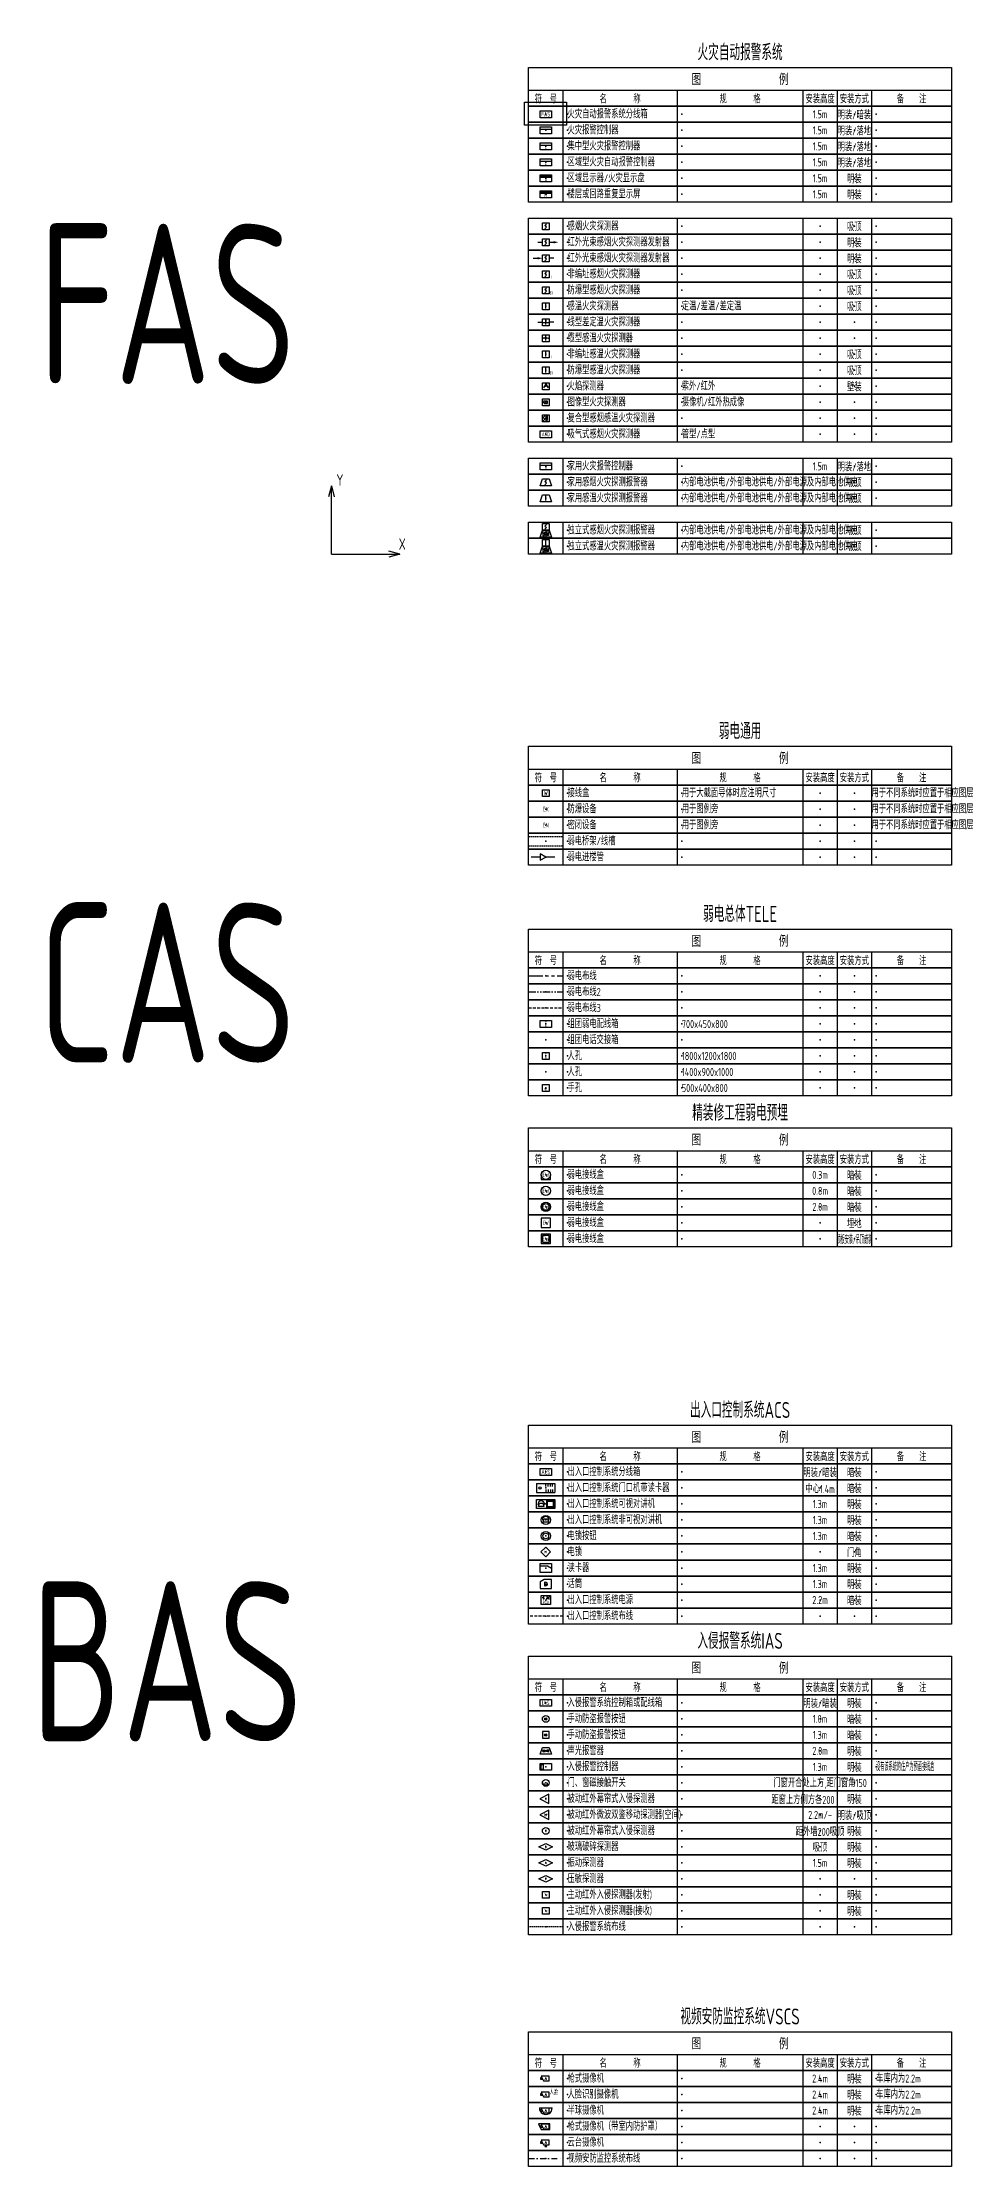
# Model space of a CAD drawing. Header units: millimetres. Extents: x -1040173 to 349982, y -145921 to 298175.
# Drawn here: x -608387 to -568618, y -144521 to -51596 of the extents above; entities that cross this region are included whole.
import ezdxf
from ezdxf.enums import TextEntityAlignment as Align

# ---------------------------------------------------------------- set-up
doc = ezdxf.new("R2010")
doc.units = ezdxf.units.MM
doc.header["$LTSCALE"] = 500
doc.header["$MEASUREMENT"] = 0
for name, pattern in [('DASHDOT', [1, 0.5, -0.25, 0, -0.25]), ('HIDDEN', [0.375, 0.25, -0.125]), ('HIDDEN2', [0.1875, 0.125, -0.0625]), ('PHANTOM', [2.5, 1.25, -0.25, 0.25, -0.25, 0.25, -0.25]), ('PHANTOM2', [1.25, 0.625, -0.125, 0.125, -0.125, 0.125, -0.125])]:
    doc.linetypes.add(name, pattern=pattern)
doc.layers.get('0').update_dxf_attribs({"color": 255, "linetype": 'CONTINUOUS'})
doc.layers.add('AI-UCS', color=6, linetype='CONTINUOUS', plot=False)
doc.layers.add('E-FAS-NUMB', color=6, linetype='CONTINUOUS', plot=False)
for name, color, linetype in [('E-ACS-DEVC', 3, 'CONTINUOUS'), ('E-ACS-EQPM', 2, 'CONTINUOUS'), ('E-ACS-WIRE', 4, 'HIDDEN'), ('E-FAS-DEVC', 3, 'CONTINUOUS'), ('E-FAS-EQPM', 2, 'CONTINUOUS'), ('E-IAS-DEVC', 3, 'CONTINUOUS'), ('E-IAS-EQPM', 2, 'CONTINUOUS'), ('E-IAS-WIRE', 4, 'HIDDEN2'), ('E-REQU-EMBD', 90, 'CONTINUOUS'), ('E-TELE-CMTB', 3, 'HIDDEN2'), ('E-TELE-DEVC', 3, 'CONTINUOUS'), ('E-TELE-EQPM', 3, 'CONTINUOUS'), ('E-TELE-WELL', 42, 'CONTINUOUS'), ('E-TELE-WIRE', 4, 'PHANTOM'), ('E-TELE-WIRE2', 4, 'PHANTOM2'), ('E-TELE-WIRE3', 4, 'HIDDEN'), ('E-UNIV-DIAG', 2, 'CONTINUOUS'), ('E-UNIV-EL', 140, 'CONTINUOUS'), ('E-UNIV-NOTE', 6, 'CONTINUOUS'), ('E-VSCS-DEVC', 3, 'CONTINUOUS'), ('E-VSCS-WIRE', 4, 'DASHDOT')]:
    doc.layers.add(name, color=color, linetype=linetype)
doc.styles.add('TH-STYLE3', font='tssdeng.shx', dxfattribs={"width": 0.7, "bigfont": 'tssdchn.shx'})

# ---------------------------------------------------------------- blocks, each defined once
blk = doc.blocks.new('E-BKTS1')
blk.add_line((0, -10), (185, -10))
at = {"linetype": 'Continuous'}
for p, q in [((15, -10), (15, -17)), ((65, -10), (65, -17)), ((120, -10), (120, -17)), ((135, -10), (135, -17)), ((150, -10), (150, -17))]:
    blk.add_line(p, q, dxfattribs=at)
blk.add_lwpolyline([(0, 0), (185, 0), (185, -17), (0, -17)], close=True)
at = {"layer": 'E-UNIV-NOTE', "style": 'TH-STYLE3', "width": 0.7}
for s, height, p in [('图                例', 5, (92.5, -5)), ('安装高度', 3.5, (127.5, -13.5)), ('安装方式', 3.5, (142.5, -13.5))]:
    blk.add_text(s, height=height, dxfattribs=at).set_placement(p, align=Align.MIDDLE)
at = {"layer": 'E-UNIV-NOTE', "linetype": 'Continuous', "style": 'TH-STYLE3', "width": 0.7}
for s, p in [('符  号', (7.5, -13.5)), ('名       称', (40, -13.5)), ('规       格', (92.5, -13.5)), ('备    注', (167.5, -13.5))]:
    blk.add_text(s, height=3.5, dxfattribs=at).set_placement(p, align=Align.MIDDLE)
blk = doc.blocks.new('E-BKTS2')
for p, q in [((0, 0), (185, 0)), ((0, -7), (0, 0)), ((185, 0), (185, -7)), ((185, -7), (0, -7))]:
    blk.add_line(p, q)
at = {"linetype": 'Continuous'}
for p, q in [((15, 0), (15, -7)), ((65, 0), (65, -7)), ((120, 0), (120, -7)), ((135, 0), (135, -7)), ((150, 0), (150, -7))]:
    blk.add_line(p, q, dxfattribs=at)
for p in [(7.5, -3.5), (17, -3.5), (67, -3.5), (127.5, -3.5), (142.5, -3.5), (152, -3.5)]:
    blk.add_point(p, dxfattribs=at)
blk = doc.blocks.new('E-BACS31')
blk.add_lwpolyline([(-2, -2), (-2, 2), (2, 2), (2, -2)], close=True)
at = {"layer": 'E-UNIV-EL'}
for p, q in [((-1.5, 1.25), (-1.5, 0.75)), ((-1, 1.75), (-1, 0.25)), ((0.5, 1.75), (0.5, 1.25)), ((0.5, 1.25), (1.5, 1.25)), ((0.5, 0.75), (1.5, 0.75)), ((0.5, 0.25), (0.5, 0.75)), ((1.5, 1.75), (1.5, 1.25)), ((1.5, 0.25), (1.5, 0.75))]:
    blk.add_line(p, q, dxfattribs=at)
at = {"layer": 'E-UNIV-EL', "style": 'TH-STYLE3', "width": 0.7}
for tag, height, p in [('F1', 0.7, (-0.5, 0.5)), ('F', 1.3, (0, -1))]:
    blk.add_attdef(tag, text='', height=height, dxfattribs=at).set_placement(p, align=Align.MIDDLE)
blk = doc.blocks.new('E-BACS61')
blk.add_lwpolyline([(-2.5, 1), (-2.5, -2), (2.5, -2), (2.5, 2), (-0.77, 2)], close=True)
at = {"layer": 'E-UNIV-EL'}
blk.add_line((-0.5, 1), (-0.5, -1), dxfattribs=at)
blk.add_arc((0, 0), 0.75, 228.18969, 131.81031, dxfattribs=at)
blk = doc.blocks.new('E-BACS02-1')
blk.add_lwpolyline([(-4, 2), (4, 2), (4, -2), (-4, -2)], close=True)
at = {"layer": 'E-UNIV-EL'}
blk.add_lwpolyline([(-1.13, -0.16), (-0.5, -0.16, 1), (-3.5, -0.16), (-2.87, -0.16)], format="xyb", dxfattribs=at)
for points in [[(-3.12, -1.16), (-2.75, 0.34), (-1.25, 0.34), (-0.88, -1.16)], [(0.5, -1.5), (0.5, 1.5), (3.5, 1.5), (3.5, -1.5)], [(0.75, -1.25), (0.75, 1.25), (3.25, 1.25), (3.25, -1.25)]]:
    blk.add_lwpolyline(points, close=True, dxfattribs=at)
blk = doc.blocks.new('E-BACS02')
blk.add_circle((0, 0), 2)
at = {"layer": 'E-UNIV-EL'}
blk.add_lwpolyline([(0.87, 0), (1.5, 0, 1), (-1.5, 0), (-0.87, 0)], format="xyb", dxfattribs=at)
blk.add_lwpolyline([(-1.12, -1), (-0.75, 0.5), (0.75, 0.5), (1.12, -1)], close=True, dxfattribs=at)
blk = doc.blocks.new('E-BACS51')
blk.add_circle((0, 0), 2)
at = {"layer": 'E-UNIV-EL'}
blk.add_circle((0, 0), 1.25, dxfattribs=at)
at = {"layer": 'E-UNIV-EL', "style": 'TH-STYLE3', "width": 0.7}
blk.add_attdef('F', text='', height=1.3, dxfattribs=at).set_placement((0, 0), align=Align.MIDDLE)
blk = doc.blocks.new('E-BACS41')
blk.add_lwpolyline([(-2.5, 2), (2.5, 2), (2.5, -2), (-2.5, -2)], close=True)
at = {"layer": 'E-UNIV-EL'}
for p, q in [((-2.5, 1), (0.77, 1)), ((0.77, 1), (2.5, 0))]:
    blk.add_line(p, q, dxfattribs=at)
blk = doc.blocks.new('E-BACS21')
blk.add_lwpolyline([(0, -2.12), (-2.12, 0), (0, 2.12), (2.12, 0)], close=True)
at = {"layer": 'E-UNIV-EL', "style": 'TH-STYLE3', "width": 0.7}
blk.add_attdef('F', text='', height=1.3, dxfattribs=at).set_placement((0, 0), align=Align.MIDDLE)
blk = doc.blocks.new('E-BACS01')
for p, q in [((-4, 2), (-4, -2)), ((-4, 2), (4, 2)), ((4, 2), (4, -2)), ((-4, -2), (4, -2))]:
    blk.add_line(p, q)
at = {"layer": 'E-UNIV-EL'}
for p, q in [((0, 1), (0, 2)), ((0, 0.67), (0, 2)), ((1, 0.67), (1, 2)), ((2, 0.67), (2, 2)), ((3, 0.67), (3, 2)), ((0, -0.67), (0, -2)), ((0, -1), (0, -2)), ((1, -0.67), (1, -2)), ((2, -0.67), (2, -2)), ((3, -0.67), (3, -2))]:
    blk.add_line(p, q, dxfattribs=at)
blk.add_circle((-2.5, 0), 0.5, dxfattribs=at)
blk = doc.blocks.new('E-BIAS111')
blk.add_circle((0, 0), 1.5)
at = {"layer": 'E-UNIV-EL', "style": 'TH-STYLE3', "width": 0.6}
blk.add_attdef('F', text='', height=1.3, dxfattribs=at).set_placement((0, 0), align=Align.MIDDLE)
blk = doc.blocks.new('E-BIAS110')
blk.add_lwpolyline([(1.33, -2), (1.33, 2), (-2.67, 0)], close=True)
at = {"layer": 'E-UNIV-EL', "style": 'TH-STYLE3', "width": 0.5}
blk.add_attdef('F', text='', height=1.3, dxfattribs=at).set_placement((0, 0), align=Align.MIDDLE)
blk = doc.blocks.new('E-BIAS120')
blk.add_lwpolyline([(1.33, -2), (1.33, 2), (-2.67, 0)], close=True)
at = {"layer": 'E-UNIV-EL', "style": 'TH-STYLE3', "width": 0.5}
blk.add_attdef('F', text='', height=1.3, dxfattribs=at).set_placement((0, 0), align=Align.MIDDLE)
blk = doc.blocks.new('E-BIAS100')
blk.add_circle((0, 0), 1.5)
at = {"layer": 'E-UNIV-EL'}
blk.add_lwpolyline([(-0.81, 0), (-0.81, -0.81), (0.81, -0.81), (0.81, 0)], dxfattribs=at)
blk = doc.blocks.new('E-BIAS020')
blk.add_lwpolyline([(-2.5, -1.5), (-1.5, 1.5), (1.5, 1.5), (2.5, -1.5)], close=True)
at = {"layer": 'E-UNIV-EL'}
for p, q in [((-1.1, 0.35), (-0.4, -0.35)), ((-0.4, 0.35), (-1.1, -0.35)), ((0.25, 0.25), (0.25, -0.25)), ((0.25, 0.25), (0.65, 0.25)), ((1.25, 0.5), (0.65, 0.25)), ((0.65, 0.25), (0.65, -0.25)), ((1.25, 0.5), (1.25, -0.5)), ((0.65, -0.25), (0.25, -0.25)), ((1.25, -0.5), (0.65, -0.25))]:
    blk.add_line(p, q, dxfattribs=at)
blk.add_circle((-0.75, 0), 0.5, dxfattribs=at)
blk = doc.blocks.new('E-BIAS010')
blk.add_lwpolyline([(-2.5, -1.5), (-2.5, 1.5), (2.5, 1.5), (2.5, -1.5)], close=True)
at = {"layer": 'E-UNIV-EL'}
for p, q in [((-2, 1), (-1, 1)), ((-2, -1), (-2, 1)), ((-1, -1), (-1, 1)), ((-2, -1), (-1, -1))]:
    blk.add_line(p, q, dxfattribs=at)
blk = doc.blocks.new('E-BIAS000')
blk.add_lwpolyline([(-2.5, -1.5), (-2.5, 1.5), (2.5, 1.5), (2.5, -1.5)], close=True)
at = {"layer": 'E-UNIV-EL', "style": 'TH-STYLE3', "width": 0.7}
blk.add_attdef('BOX', text='', height=2, dxfattribs=at).set_placement((0, 0), align=Align.MIDDLE)
blk = doc.blocks.new('E-BIAS200')
blk.add_circle((0, 0), 1.5)
at = {"layer": 'E-UNIV-EL'}
blk.add_circle((0, 0), 0.5, dxfattribs=at)
blk = doc.blocks.new('E-BIAS201')
blk.add_lwpolyline([(-1.5, -1.5), (1.5, -1.5), (1.5, 1.5), (-1.5, 1.5)], close=True)
at = {"layer": 'E-UNIV-EL'}
blk.add_circle((0, 0), 0.5, dxfattribs=at)
blk = doc.blocks.new('E-BIAS150')
blk.add_lwpolyline([(0, 1.5), (3, 0), (0, -1.5), (-3, 0)], close=True)
at = {"layer": 'E-UNIV-EL', "style": 'TH-STYLE3', "width": 0.7}
blk.add_attdef('F', text='', height=1.3, dxfattribs=at).set_placement((0, 0), align=Align.MIDDLE)
blk = doc.blocks.new('E-BIAS160')
blk.add_lwpolyline([(0, 1.5), (3, 0), (0, -1.5), (-3, 0)], close=True)
at = {"layer": 'E-UNIV-EL', "style": 'TH-STYLE3', "width": 0.7}
blk.add_attdef('F', text='', height=1.3, dxfattribs=at).set_placement((0, 0), align=Align.MIDDLE)
blk = doc.blocks.new('E-BIAS300')
blk.add_lwpolyline([(-1.5, -1.5), (-1.5, 1.5), (1.5, 1.5), (1.5, -1.5)], close=True)
at = {"layer": 'E-UNIV-EL', "style": 'TH-STYLE3', "width": 0.7}
blk.add_attdef('F', text='', height=1.3, dxfattribs=at).set_placement((0, 0), align=Align.MIDDLE)
blk = doc.blocks.new('E-BIAS301')
blk.add_lwpolyline([(-1.5, -1.5), (-1.5, 1.5), (1.5, 1.5), (1.5, -1.5)], close=True)
at = {"layer": 'E-UNIV-EL', "style": 'TH-STYLE3', "width": 0.7}
blk.add_attdef('F', text='', height=1.3, dxfattribs=at).set_placement((0, 0), align=Align.MIDDLE)
blk = doc.blocks.new('E-BACS11')
blk.add_lwpolyline([(-2.5, -1.5), (-2.5, 1.5), (2.5, 1.5), (2.5, -1.5)], close=True)
at = {"layer": 'E-UNIV-EL', "style": 'TH-STYLE3', "width": 0.7}
blk.add_attdef('BOX', text='', height=2, dxfattribs=at).set_placement((0, 0), align=Align.MIDDLE)
blk = doc.blocks.new('E-BESITE01')
blk.add_lwpolyline([(-2.5, -1.5), (-2.5, 1.5), (2.5, 1.5), (2.5, -1.5)], close=True)
at = {"layer": 'E-UNIV-EL', "style": 'TH-STYLE3', "width": 0.7}
blk.add_attdef('BOX', text='', height=2, dxfattribs=at).set_placement((0, 0), align=Align.MIDDLE)
blk = doc.blocks.new('E-BESITE11')
blk.add_lwpolyline([(-1.5, -1.5), (-1.5, 1.5), (1.5, 1.5), (1.5, -1.5)], close=True)
at = {"layer": 'E-UNIV-EL', "style": 'TH-STYLE3', "width": 0.7}
blk.add_attdef('FUNCTION', text='', height=2, dxfattribs=at).set_placement((0, 0), align=Align.MIDDLE)
blk = doc.blocks.new('E-BESITE11-1')
blk.add_lwpolyline([(-1.5, -1.5), (-1.5, 1.5), (1.5, 1.5), (1.5, -1.5)], close=True)
at = {"layer": 'E-UNIV-EL', "style": 'TH-STYLE3', "width": 0.7}
blk.add_attdef('FUNCTION', text='', height=2, dxfattribs=at).set_placement((0, 0), align=Align.MIDDLE)
blk = doc.blocks.new('E-BTELE90')
blk.add_lwpolyline([(-2, 0), (-2, -2), (2, -2), (2, 0)])
blk.add_circle((0, 0), 2)
at = {"layer": 'E-UNIV-EL', "style": 'TH-STYLE3', "width": 0.7}
blk.add_attdef('SOCKET', text='', height=2, dxfattribs=at).set_placement((0, 0), align=Align.MIDDLE)
blk = doc.blocks.new('E-BTELE91')
blk.add_circle((0, 0), 2)
at = {"layer": 'E-UNIV-EL', "style": 'TH-STYLE3', "width": 0.7}
blk.add_attdef('SOCKET', text='', height=2, dxfattribs=at).set_placement((0, 0), align=Align.MIDDLE)
blk = doc.blocks.new('E-BTELE91-1')
blk.add_circle((0, 0), 2)
at = {"layer": 'E-UNIV-EL'}
blk.add_circle((0, 0), 1.5, dxfattribs=at)
at = {"layer": 'E-UNIV-EL', "style": 'TH-STYLE3', "width": 0.7}
blk.add_attdef('SOCKET', text='', height=2, dxfattribs=at).set_placement((0, 0), align=Align.MIDDLE)
blk = doc.blocks.new('E-BTELE91-2')
blk.add_lwpolyline([(-2, 2), (-2, -2), (2, -2), (2, 2)], close=True)
at = {"layer": 'E-UNIV-EL', "style": 'TH-STYLE3', "width": 0.6}
blk.add_attdef('SOCKET', text='', height=2, dxfattribs=at).set_placement((0, 0), align=Align.MIDDLE)
blk = doc.blocks.new('E-BTELE91-3')
blk.add_lwpolyline([(-2, 2), (-2, -2), (2, -2), (2, 2)], close=True)
at = {"layer": 'E-UNIV-EL'}
blk.add_lwpolyline([(-1.5, 1.5), (-1.5, -1.5), (1.5, -1.5), (1.5, 1.5)], close=True, dxfattribs=at)
at = {"layer": 'E-UNIV-EL', "style": 'TH-STYLE3', "width": 0.7}
blk.add_attdef('SOCKET', text='', height=2, dxfattribs=at).set_placement((0, 0), align=Align.MIDDLE)
blk = doc.blocks.new('E-BCABLE01')
for p, q in [((0, 0), (2, 0)), ((3.2, 0), (5.2, 0))]:
    blk.add_line(p, q)
blk.add_lwpolyline([(3.2, -0.69), (3.2, 0.69), (2, 0)], close=True)
blk = doc.blocks.new('E-BS001')
blk.add_lwpolyline([(-1.5, -1.5), (-1.5, 1.5), (1.5, 1.5), (1.5, -1.5)], close=True)
at = {"layer": 'E-UNIV-EL', "style": 'TH-STYLE3', "width": 0.7}
blk.add_attdef('SOCKET', text='', height=2, dxfattribs=at).set_placement((0, 0), align=Align.MIDDLE)
blk = doc.blocks.new('E-BFAS110')
blk.add_lwpolyline([(-1.5, -1.5), (-1.5, 1.5), (1.5, 1.5), (1.5, -1.5)], close=True)
at = {"layer": 'E-UNIV-EL'}
blk.add_lwpolyline([(0.35, 1.06), (-0.35, 0.35), (0.35, -0.35), (-0.35, -1.06)], dxfattribs=at)
blk = doc.blocks.new('E-BFAS112')
blk.add_lwpolyline([(-1.5, -1.5), (-1.5, 1.5), (1.5, 1.5), (1.5, -1.5)], close=True)
at = {"layer": 'E-UNIV-EL'}
for p, q in [((-3.5, 0), (-1.5, 0)), ((1.5, 0), (3.5, 0))]:
    blk.add_line(p, q, dxfattribs=at)
blk.add_lwpolyline([(0.35, 1.06), (-0.35, 0.35), (0.35, -0.35), (-0.35, -1.06)], dxfattribs=at)
blk.add_lwpolyline([(3.5, 0, 1, 0, 0), (5.5, 0, 0, 0, 0)], format="xyseb", dxfattribs=at)
blk = doc.blocks.new('E-BFAS113')
blk.add_lwpolyline([(-1.5, -1.5), (-1.5, 1.5), (1.5, 1.5), (1.5, -1.5)], close=True)
at = {"layer": 'E-UNIV-EL'}
for p, q in [((-5.5, 0), (-3.5, 0)), ((3.5, 0), (1.5, 0))]:
    blk.add_line(p, q, dxfattribs=at)
blk.add_lwpolyline([(-3.5, 0, 1, 0, 0), (-1.5, 0, 0, 0, 0)], format="xyseb", dxfattribs=at)
blk.add_lwpolyline([(0.35, 1.06), (-0.35, 0.35), (0.35, -0.35), (-0.35, -1.06)], dxfattribs=at)
blk = doc.blocks.new('E-BFAS122')
blk.add_lwpolyline([(-1.5, -1.5), (-1.5, 1.5), (1.5, 1.5), (1.5, -1.5)], close=True)
at = {"layer": 'E-UNIV-EL'}
for p, q in [((-3.5, 0), (-1.5, 0)), ((0.3, 0.6), (-0.3, 0.6)), ((0, -1), (0, 1)), ((3.5, 0), (1.5, 0)), ((1.5, -0.3), (-1.5, -0.3))]:
    blk.add_line(p, q, dxfattribs=at)
at = {"layer": 'E-UNIV-EL', "const_width": 0.25}
blk.add_lwpolyline([(-0.125, -0.75, 1), (0.125, -0.75, 1)], format="xyb", close=True, dxfattribs=at)
blk = doc.blocks.new('E-BFAS123')
blk.add_lwpolyline([(-1.5, -1.5), (-1.5, 1.5), (1.5, 1.5), (1.5, -1.5)], close=True)
at = {"layer": 'E-UNIV-EL'}
blk.add_line((0, -1), (0, 1), dxfattribs=at)
blk.add_lwpolyline([(1.5, 0.09), (1.24, -0.18), (0.88, 0.18), (0.53, -0.18), (0.18, 0.18), (-0.18, -0.18), (-0.53, 0.18), (-0.88, -0.18), (-1.24, 0.18), (-1.5, -0.09)], dxfattribs=at)
at = {"layer": 'E-UNIV-EL', "const_width": 0.25}
blk.add_lwpolyline([(-0.12, -0.75, 1), (0.12, -0.75, 1)], format="xyb", close=True, dxfattribs=at)
blk = doc.blocks.new('E-BFAS120')
blk.add_lwpolyline([(-1.5, -1.5), (-1.5, 1.5), (1.5, 1.5), (1.5, -1.5)], close=True)
at = {"layer": 'E-UNIV-EL'}
blk.add_line((0, -1), (0, 1), dxfattribs=at)
at = {"layer": 'E-UNIV-EL', "const_width": 0.25}
blk.add_lwpolyline([(-0.125, -0.75, 1), (0.125, -0.75, 1)], format="xyb", close=True, dxfattribs=at)
blk = doc.blocks.new('E-BFAS130')
blk.add_lwpolyline([(-1.5, -1.5), (-1.5, 1.5), (1.5, 1.5), (1.5, -1.5)], close=True)
at = {"layer": 'E-UNIV-EL'}
for q in [(-1, -0.73), (1, -0.73)]:
    blk.add_line((0, 1), q, dxfattribs=at)
blk = doc.blocks.new('E-BFAS150')
blk.add_lwpolyline([(-1.5, -1.5), (-1.5, 1.5), (1.5, 1.5), (1.5, -1.5)], close=True)
at = {"layer": 'E-UNIV-EL'}
for p, q in [((0, 1.5), (0, -1.5)), ((0.75, -1), (0.75, 1))]:
    blk.add_line(p, q, dxfattribs=at)
blk.add_lwpolyline([(-0.4, 1.06), (-1.1, 0.35), (-0.4, -0.35), (-1.1, -1.06)], dxfattribs=at)
at = {"layer": 'E-UNIV-EL', "const_width": 0.25}
blk.add_lwpolyline([(0.62, -0.75, 1), (0.88, -0.75, 1)], format="xyb", close=True, dxfattribs=at)
blk = doc.blocks.new('E-BFAS160')
blk.add_lwpolyline([(-2.5, -1.5), (-2.5, 1.5), (2.5, 1.5), (2.5, -1.5)], close=True)
at = {"layer": 'E-UNIV-EL', "style": 'TH-STYLE3', "width": 0.7}
blk.add_attdef('F', text='', height=1.7, dxfattribs=at).set_placement((0, 0), align=Align.MIDDLE)
blk = doc.blocks.new('E-BFAS020')
blk.add_lwpolyline([(-2.5, -1.5), (-2.5, 1.5), (2.5, 1.5), (2.5, -1.5)], close=True)
at = {"layer": 'E-UNIV-EL'}
blk.add_line((-2.5, 0.5), (2.5, 0.5), dxfattribs=at)
blk = doc.blocks.new('E-BFAS021')
blk.add_lwpolyline([(-2.5, -1.5), (-2.5, 1.5), (2.5, 1.5), (2.5, -1.5)], close=True)
at = {"layer": 'E-UNIV-EL'}
blk.add_line((-2.5, 0.5), (2.5, 0.5), dxfattribs=at)
at = {"layer": 'E-UNIV-EL', "style": 'TH-STYLE3', "width": 0.7}
blk.add_attdef('F', text='', height=1.5, dxfattribs=at).set_placement((0, -0.5), align=Align.MIDDLE)
blk = doc.blocks.new('E-BFAS022')
blk.add_lwpolyline([(-2.5, -1.5), (-2.5, 1.5), (2.5, 1.5), (2.5, -1.5)], close=True)
at = {"layer": 'E-UNIV-EL'}
blk.add_line((-2.5, 0.5), (2.5, 0.5), dxfattribs=at)
at = {"layer": 'E-UNIV-EL', "style": 'TH-STYLE3', "width": 0.7}
blk.add_attdef('F', text='', height=1.5, dxfattribs=at).set_placement((0, -0.5), align=Align.MIDDLE)
blk = doc.blocks.new('E-BFAS010')
blk.add_lwpolyline([(-2.5, -1.5), (-2.5, 1.5), (2.5, 1.5), (2.5, -1.5)], close=True)
at = {"layer": 'E-UNIV-EL', "style": 'TH-STYLE3', "width": 0.7}
blk.add_attdef('BOX', text='', height=2, dxfattribs=at).set_placement((0, 0), align=Align.MIDDLE)
blk = doc.blocks.new('E-BFAS030')
blk.add_lwpolyline([(-2.5, -1.5), (-2.5, 1.5), (2.5, 1.5), (2.5, -1.5)], close=True)
at = {"layer": 'E-UNIV-EL'}
for p, q in [((-2.5, 1), (2.5, 1)), ((-2.5, 0.5), (2.5, 0.5))]:
    blk.add_line(p, q, dxfattribs=at)
at = {"layer": 'E-UNIV-EL', "style": 'TH-STYLE3', "width": 0.7}
blk.add_attdef('F', text='', height=1.5, dxfattribs=at).set_placement((0, -0.5), align=Align.MIDDLE)
blk = doc.blocks.new('E-BFAS031')
blk.add_lwpolyline([(-2.5, -1.5), (-2.5, 1.5), (2.5, 1.5), (2.5, -1.5)], close=True)
at = {"layer": 'E-UNIV-EL'}
for p, q in [((-2.5, 1), (2.5, 1)), ((-2.5, 0.5), (2.5, 0.5))]:
    blk.add_line(p, q, dxfattribs=at)
at = {"layer": 'E-UNIV-EL', "style": 'TH-STYLE3', "width": 0.7}
blk.add_attdef('F', text='', height=1.5, dxfattribs=at).set_placement((0, -0.5), align=Align.MIDDLE)
blk = doc.blocks.new('E-BFAS110-2')
blk.add_lwpolyline([(-1.5, -1.5), (-1.5, 1.5), (1.5, 1.5), (1.5, -1.5)], close=True)
at = {"layer": 'E-UNIV-EL'}
blk.add_lwpolyline([(0.35, 1.06), (-0.35, 0.35), (0.35, -0.35), (-0.35, -1.06)], dxfattribs=at)
at = {"layer": 'E-UNIV-EL', "style": 'TH-STYLE3', "width": 0.5}
blk.add_attdef('F', text='', height=1.5, dxfattribs=at).set_placement((2.5, -1.25), align=Align.MIDDLE)
blk = doc.blocks.new('E-BFAS110-3')
blk.add_lwpolyline([(-1.5, -1.5), (-1.5, 1.5), (1.5, 1.5), (1.5, -1.5)], close=True)
at = {"layer": 'E-UNIV-EL'}
blk.add_lwpolyline([(0.35, 1.06), (-0.35, 0.35), (0.35, -0.35), (-0.35, -1.06)], dxfattribs=at)
at = {"layer": 'E-UNIV-EL', "style": 'TH-STYLE3', "width": 0.5}
blk.add_attdef('F', text='', height=1.5, dxfattribs=at).set_placement((2.5, -1.25), align=Align.MIDDLE)
blk = doc.blocks.new('E-BFAS120-2')
blk.add_lwpolyline([(-1.5, -1.5), (-1.5, 1.5), (1.5, 1.5), (1.5, -1.5)], close=True)
at = {"layer": 'E-UNIV-EL'}
blk.add_line((0, -1), (0, 1), dxfattribs=at)
at = {"layer": 'E-UNIV-EL', "const_width": 0.25}
blk.add_lwpolyline([(-0.125, -0.75, 1), (0.125, -0.75, 1)], format="xyb", close=True, dxfattribs=at)
at = {"layer": 'E-UNIV-EL', "style": 'TH-STYLE3', "width": 0.5}
blk.add_attdef('F', text='', height=1.5, dxfattribs=at).set_placement((2.5, -1.25), align=Align.MIDDLE)
blk = doc.blocks.new('E-BFAS120-3')
blk.add_lwpolyline([(-1.5, -1.5), (-1.5, 1.5), (1.5, 1.5), (1.5, -1.5)], close=True)
at = {"layer": 'E-UNIV-EL'}
blk.add_line((0, -1), (0, 1), dxfattribs=at)
at = {"layer": 'E-UNIV-EL', "const_width": 0.25}
blk.add_lwpolyline([(-0.125, -0.75, 1), (0.125, -0.75, 1)], format="xyb", close=True, dxfattribs=at)
at = {"layer": 'E-UNIV-EL', "style": 'TH-STYLE3', "width": 0.5}
blk.add_attdef('F', text='', height=1.5, dxfattribs=at).set_placement((2.5, -1.25), align=Align.MIDDLE)
blk = doc.blocks.new('E-BFAS060')
blk.add_lwpolyline([(-2.5, -1.5), (-2.5, 1.5), (2.5, 1.5), (2.5, -1.5)], close=True)
at = {"layer": 'E-UNIV-EL'}
blk.add_line((-2.5, 0.5), (2.5, 0.5), dxfattribs=at)
at = {"layer": 'E-UNIV-EL', "style": 'TH-STYLE3', "width": 0.7}
blk.add_attdef('F', text='', height=1.5, dxfattribs=at).set_placement((0, -0.5), align=Align.MIDDLE)
blk = doc.blocks.new('E-BFAS114')
blk.add_lwpolyline([(-2.5, -1.5), (-1.5, 1.5), (1.5, 1.5), (2.5, -1.5)], close=True)
at = {"layer": 'E-UNIV-EL'}
blk.add_lwpolyline([(0.35, 1.06), (-0.35, 0.35), (0.35, -0.35), (-0.35, -1.06)], dxfattribs=at)
blk = doc.blocks.new('E-BFAS124')
blk.add_lwpolyline([(-2.5, -1.5), (-1.5, 1.5), (1.5, 1.5), (2.5, -1.5)], close=True)
at = {"layer": 'E-UNIV-EL'}
blk.add_line((0, -1), (0, 1), dxfattribs=at)
at = {"layer": 'E-UNIV-EL', "const_width": 0.25}
blk.add_lwpolyline([(-0.125, -0.75, 1), (0.125, -0.75, 1)], format="xyb", close=True, dxfattribs=at)
blk = doc.blocks.new('E-BFAS170')
blk.add_lwpolyline([(-1.5, -1.5), (-1.5, 1.5), (1.5, 1.5), (1.5, -1.5)], close=True)
at = {"layer": 'E-UNIV-EL'}
blk.add_lwpolyline([(-0.65, -0.2), (-1.1, -0.2), (-1.1, 0.2), (-0.85, 0.2)], dxfattribs=at)
blk.add_lwpolyline([(0.75, 0.5), (-1, 0.5), (-0.5, -0.5), (0.75, -0.5)], close=True, dxfattribs=at)
blk = doc.blocks.new('E-BFAS115')
for points in [[(-2.5, -3), (-1.5, 0), (1.5, 0), (2.5, -3)], [(-1.5, 0), (-1.5, 3), (1.5, 3), (1.5, 0)]]:
    blk.add_lwpolyline(points, close=True)
at = {"layer": 'E-UNIV-EL'}
for p, q in [((0, 0), (0, -3)), ((-1.56, -0.5), (-0.24, -0.9)), ((-1.1, -1.5), (-1.56, -0.5)), ((-0.5, -1.5), (-1.3, -1.5)), ((-1.3, -1.5), (-1.3, -2.3)), ((-1.3, -2.3), (-0.5, -2.3)), ((-0.7, -1.5), (-0.24, -0.9)), ((-0.5, -1.5), (-0.5, -2.3)), ((0.6, -1.4), (0.6, -2.3)), ((1.2, -2.3), (0.6, -2.3)), ((1.2, -1.4), (1.2, -2.3))]:
    blk.add_line(p, q, dxfattribs=at)
blk.add_lwpolyline([(0.35, 2.56), (-0.35, 1.85), (0.35, 1.15), (-0.35, 0.44)], dxfattribs=at)
blk.add_circle((0.9, -1), 0.5, dxfattribs=at)
blk = doc.blocks.new('E-BFAS125')
for points in [[(-2.5, -3), (-1.5, 0), (1.5, 0), (2.5, -3)], [(-1.5, 0), (-1.5, 3), (1.5, 3), (1.5, 0)]]:
    blk.add_lwpolyline(points, close=True)
at = {"layer": 'E-UNIV-EL'}
for p, q in [((0, 0.5), (0, 2.5)), ((0, 0), (0, -3)), ((-1.56, -0.5), (-0.24, -0.9)), ((-1.1, -1.5), (-1.56, -0.5)), ((-0.5, -1.5), (-1.3, -1.5)), ((-1.3, -1.5), (-1.3, -2.3)), ((-1.3, -2.3), (-0.5, -2.3)), ((-0.7, -1.5), (-0.24, -0.9)), ((-0.5, -1.5), (-0.5, -2.3)), ((0.6, -1.4), (0.6, -2.3)), ((1.2, -2.3), (0.6, -2.3)), ((1.2, -1.4), (1.2, -2.3))]:
    blk.add_line(p, q, dxfattribs=at)
at = {"layer": 'E-UNIV-EL', "const_width": 0.25}
blk.add_lwpolyline([(-0.12, 0.75, 1), (0.12, 0.75, 1)], format="xyb", close=True, dxfattribs=at)
at = {"layer": 'E-UNIV-EL'}
blk.add_circle((0.9, -1), 0.5, dxfattribs=at)
blk = doc.blocks.new('AI-UCS')
at = {"layer": 'AI-UCS'}
for p, q in [((0, 3000), (-129, 2517)), ((0, 0), (0, 3000)), ((0, 3000), (129, 2517)), ((0, 0), (3000, 0)), ((3000, 0), (2517, 129)), ((3000, 0), (2517, -129))]:
    blk.add_line(p, q, dxfattribs=at)
at = {"layer": 'AI-UCS', "style": 'TH-STYLE3', "width": 0.7}
for s, p in [('Y', (225, 3000)), ('X', (2952, 195))]:
    blk.add_text(s, height=500, dxfattribs=at).set_placement(p)
blk = doc.blocks.new('E-BVSCS111')
blk.add_lwpolyline([(-1.3, -0.4), (-2.2, -0.4), (-2.2, 0.4), (-1.7, 0.4)])
for points in [[(1.5, 1), (-2, 1), (-1, -1), (1.5, -1)], [(-0.4, -1.8), (0.4, -1.8), (0, -1)]]:
    blk.add_lwpolyline(points, close=True)
at = {"layer": 'E-UNIV-EL', "const_width": 0.2}
for points in [[(-0.1, 0.4, 1), (0.1, 0.4, 1)], [(-0.5, -0.4, 1), (-0.3, -0.4, 1)], [(0.3, -0.4, 1), (0.5, -0.4, 1)]]:
    blk.add_lwpolyline(points, format="xyb", close=True, dxfattribs=at)
blk = doc.blocks.new('E-BVSCS200')
blk.add_lwpolyline([(1.75, -1.25), (1.75, 1.25), (-3.24, 1.25), (-1.99, -1.25)], close=True)
blk = doc.blocks.new('E-BVSCS110')
blk.add_lwpolyline([(-1.3, -0.4), (-2.2, -0.4), (-2.2, 0.4), (-1.7, 0.4)])
blk.add_lwpolyline([(1.5, 1), (-2, 1), (-1, -1), (1.5, -1)], close=True)
at = {"layer": 'E-UNIV-EL', "const_width": 0.2}
for points in [[(-0.1, 0.4, 1), (0.1, 0.4, 1)], [(-0.5, -0.4, 1), (-0.3, -0.4, 1)], [(0.3, -0.4, 1), (0.5, -0.4, 1)]]:
    blk.add_lwpolyline(points, format="xyb", close=True, dxfattribs=at)
blk = doc.blocks.new('E-BVSCS210')
blk.add_line((-2.75, 1.25), (2.75, 1.25))
blk.add_arc((0, 1.01), 2.76, 175.02089, 4.97911)
blk = doc.blocks.new('E-BVSCS110-Bio')
at = {"layer": 'E-VSCS-DEVC'}
blk.add_blockref('E-BVSCS110', (0, 0), dxfattribs=at)
at = {"layer": 'E-UNIV-EL', "style": 'TH-STYLE3', "width": 0.7}
blk.add_attdef('人脸', text='', height=2, dxfattribs=at).set_placement((3.5, 1), align=Align.MIDDLE_CENTER)

msp = doc.modelspace()

# ---------------------------------------------------------------- linework, layer by layer
at = {"layer": 'E-ACS-WIRE'}
msp.add_line((-585618, -120436), (-587118, -120436), dxfattribs=at)
at = {"layer": 'E-FAS-NUMB'}
msp.add_lwpolyline([(-587296, -54206), (-585462, -54206), (-585462, -55215), (-587296, -55215)], close=True, dxfattribs=at)
at = {"layer": 'E-IAS-WIRE'}
msp.add_line((-585618, -134036), (-587118, -134036), dxfattribs=at)
at = {"layer": 'E-TELE-CMTB'}
for p, q in [((-587118, -86336), (-585618, -86336)), ((-587118, -86736), (-585618, -86736))]:
    msp.add_line(p, q, dxfattribs=at)
at = {"layer": 'E-TELE-WIRE'}
msp.add_line((-587118, -92436), (-585618, -92436), dxfattribs=at)
at = {"layer": 'E-TELE-WIRE2'}
msp.add_line((-587118, -93136), (-585618, -93136), dxfattribs=at)
at = {"layer": 'E-TELE-WIRE3'}
msp.add_line((-587118, -93836), (-585618, -93836), dxfattribs=at)
at = {"layer": 'E-VSCS-WIRE'}
msp.add_line((-587118, -144171), (-585618, -144171), dxfattribs=at)

# ---------------------------------------------------------------- block references
at = {"layer": 'AI-UCS'}
msp.add_blockref('AI-UCS', (-595750, -73986), dxfattribs=at)
at = {"layer": 'E-ACS-DEVC', "xscale": 100, "yscale": 100, "zscale": 100}
for name, p in [('E-BACS01', (-586368, -114836)), ('E-BACS02-1', (-586368, -115536)), ('E-BACS02', (-586368, -116236)), ('E-BACS41', (-586368, -118336)), ('E-BACS61', (-586368, -119036))]:
    msp.add_blockref(name, p, dxfattribs=at)
for name, p, values in [('E-BACS51', (-586368, -116936), {'F': 'E'}), ('E-BACS21', (-586368, -117636), {'F': 'EL'}), ('E-BACS31', (-586368, -119736), {'F1': '2', 'F': 'PSU'})]:
    msp.add_blockref(name, p, dxfattribs=at).add_auto_attribs(values)
at = {"layer": 'E-ACS-EQPM', "xscale": 100, "yscale": 100, "zscale": 100}
msp.add_blockref('E-BACS11', (-586368, -114136), dxfattribs=at).add_auto_attribs({'BOX': 'ACS'})
at = {"layer": 'E-FAS-DEVC', "xscale": 100, "yscale": 100, "zscale": 100}
for name, p in [('E-BFAS112', (-586368, -60336)), ('E-BFAS110', (-586368, -59636)), ('E-BFAS113', (-586368, -61036)), ('E-BFAS120', (-586368, -63136)), ('E-BFAS122', (-586368, -63836)), ('E-BFAS123', (-586368, -64536)), ('E-BFAS130', (-586368, -66636)), ('E-BFAS170', (-586368, -67336)), ('E-BFAS150', (-586368, -68036)), ('E-BFAS114', (-586368, -70836)), ('E-BFAS124', (-586368, -71536)), ('E-BFAS115', (-586368, -72936)), ('E-BFAS125', (-586368, -73636))]:
    msp.add_blockref(name, p, dxfattribs=at)
for name, p, values in [('E-BFAS110-2', (-586368, -61736), {'F': 'N'}), ('E-BFAS110-3', (-586368, -62436), {'F': 'EX'}), ('E-BFAS120-2', (-586368, -65236), {'F': 'N'}), ('E-BFAS120-3', (-586368, -65936), {'F': 'EX'}), ('E-BFAS160', (-586368, -68736), {'F': 'ASD'}), ('E-BFAS060', (-586368, -70136), {'F': 'H'})]:
    msp.add_blockref(name, p, dxfattribs=at).add_auto_attribs(values)
at = {"layer": 'E-FAS-EQPM', "xscale": 100, "yscale": 100, "zscale": 100}
for name, p, values in [('E-BFAS010', (-586368, -54736), {'BOX': 'FAS'}), ('E-BFAS021', (-586368, -56136), {'F': 'C'}), ('E-BFAS022', (-586368, -56836), {'F': 'Z'}), ('E-BFAS030', (-586368, -57536), {'F': 'D'}), ('E-BFAS031', (-586368, -58236), {'F': 'FI'})]:
    msp.add_blockref(name, p, dxfattribs=at).add_auto_attribs(values)
msp.add_blockref('E-BFAS020', (-586368, -55436), dxfattribs=at)
at = {"layer": 'E-IAS-DEVC', "xscale": 100, "yscale": 100, "zscale": 100}
for name, p in [('E-BIAS200', (-586368, -124936)), ('E-BIAS020', (-586368, -126336)), ('E-BIAS201', (-586368, -125636)), ('E-BIAS010', (-586368, -127036)), ('E-BIAS100', (-586368, -127736))]:
    msp.add_blockref(name, p, dxfattribs=at)
for name, p, values in [('E-BIAS110', (-586368, -128436), {'F': 'IR'}), ('E-BIAS120', (-586368, -129136), {'F': 'IR/M'}), ('E-BIAS150', (-586368, -130536), {'F': 'B'}), ('E-BIAS160', (-586368, -131236), {'F': 'A'}), ('E-BIAS160', (-586368, -131936), {'F': 'P'}), ('E-BIAS300', (-586368, -132636), {'F': 'Tx'}), ('E-BIAS301', (-586368, -133336), {'F': 'Rx'})]:
    msp.add_blockref(name, p, dxfattribs=at).add_auto_attribs(values)
at = {"layer": 'E-IAS-DEVC'}
ref = msp.add_blockref('E-BIAS111', (-586368, -129836), dxfattribs=dict(at, xscale=100, yscale=100, zscale=100))
ref.add_attrib('F', 'IR', dxfattribs={"layer": 'E-UNIV-EL', "height": 130, "style": 'TH-STYLE3', "width": 0.5}).set_placement((-586368, -129836), align=Align.MIDDLE)
at = {"layer": 'E-IAS-EQPM', "xscale": 100, "yscale": 100, "zscale": 100}
msp.add_blockref('E-BIAS000', (-586368, -124236), dxfattribs=at).add_auto_attribs({'BOX': 'IAS'})
at = {"layer": 'E-REQU-EMBD', "xscale": 200, "yscale": 200, "zscale": 200, "rotation": 180}
msp.add_blockref('E-BCABLE01', (-585968, -87236), dxfattribs=at)
at = {"layer": 'E-TELE-DEVC', "xscale": 100, "yscale": 100, "zscale": 100}
for name, p, values in [('E-BS001', (-586368, -84436), {'SOCKET': 'W'}), ('E-BTELE90', (-586368, -101136), {'SOCKET': 'EW'}), ('E-BTELE91', (-586368, -101836), {'SOCKET': 'EW'}), ('E-BTELE91-1', (-586368, -102536), {'SOCKET': 'EW'}), ('E-BTELE91-2', (-586368, -103236), {'SOCKET': 'EW'}), ('E-BTELE91-3', (-586368, -103936), {'SOCKET': 'EW'})]:
    msp.add_blockref(name, p, dxfattribs=at).add_auto_attribs(values)
at = {"layer": 'E-TELE-EQPM', "xscale": 100, "yscale": 100, "zscale": 100}
msp.add_blockref('E-BESITE01', (-586368, -94536), dxfattribs=at).add_auto_attribs({'BOX': 'E'})
at = {"layer": 'E-TELE-WELL', "xscale": 100, "yscale": 100, "zscale": 100}
for name, p, values in [('E-BESITE11', (-586368, -95936), {'FUNCTION': 'E'}), ('E-BESITE11-1', (-586368, -97336), {'FUNCTION': 'e'})]:
    msp.add_blockref(name, p, dxfattribs=at).add_auto_attribs(values)
at = {"layer": 'E-UNIV-DIAG', "xscale": 100, "yscale": 100, "zscale": 100}
for name, p in [('E-BKTS1', (-587118, -52686)), ('E-BKTS2', (-587118, -54386)), ('E-BKTS2', (-587118, -55086)), ('E-BKTS2', (-587118, -55786)), ('E-BKTS2', (-587118, -56486)), ('E-BKTS2', (-587118, -57186)), ('E-BKTS2', (-587118, -57886)), ('E-BKTS2', (-587118, -59286)), ('E-BKTS2', (-587118, -59986)), ('E-BKTS2', (-587118, -60686)), ('E-BKTS2', (-587118, -61386)), ('E-BKTS2', (-587118, -62086)), ('E-BKTS2', (-587118, -62786)), ('E-BKTS2', (-587118, -63486)), ('E-BKTS2', (-587118, -64186)), ('E-BKTS2', (-587118, -64886)), ('E-BKTS2', (-587118, -65586)), ('E-BKTS2', (-587118, -66286)), ('E-BKTS2', (-587118, -66986)), ('E-BKTS2', (-587118, -67686)), ('E-BKTS2', (-587118, -68386)), ('E-BKTS2', (-587118, -69786)), ('E-BKTS2', (-587118, -70486)), ('E-BKTS2', (-587118, -71186)), ('E-BKTS2', (-587118, -72586)), ('E-BKTS2', (-587118, -73286)), ('E-BKTS1', (-587118, -82386)), ('E-BKTS2', (-587118, -84086)), ('E-BKTS2', (-587118, -84786)), ('E-BKTS2', (-587118, -85486)), ('E-BKTS2', (-587118, -86186)), ('E-BKTS2', (-587118, -86886)), ('E-BKTS1', (-587118, -90386)), ('E-BKTS2', (-587118, -92086)), ('E-BKTS2', (-587118, -92786)), ('E-BKTS2', (-587118, -93486)), ('E-BKTS2', (-587118, -94186)), ('E-BKTS2', (-587118, -94886)), ('E-BKTS2', (-587118, -95586)), ('E-BKTS2', (-587118, -96286)), ('E-BKTS2', (-587118, -96986)), ('E-BKTS1', (-587118, -99086)), ('E-BKTS2', (-587118, -100786)), ('E-BKTS2', (-587118, -101486)), ('E-BKTS2', (-587118, -102186)), ('E-BKTS2', (-587118, -102886)), ('E-BKTS2', (-587118, -103586)), ('E-BKTS1', (-587118, -112086)), ('E-BKTS2', (-587118, -113786)), ('E-BKTS2', (-587118, -114486)), ('E-BKTS2', (-587118, -115186)), ('E-BKTS2', (-587118, -115886)), ('E-BKTS2', (-587118, -116586)), ('E-BKTS2', (-587118, -117286)), ('E-BKTS2', (-587118, -117986)), ('E-BKTS2', (-587118, -118686)), ('E-BKTS2', (-587118, -119386)), ('E-BKTS2', (-587118, -120086)), ('E-BKTS1', (-587118, -122186)), ('E-BKTS2', (-587118, -123886)), ('E-BKTS2', (-587118, -124586)), ('E-BKTS2', (-587118, -125286)), ('E-BKTS2', (-587118, -125986)), ('E-BKTS2', (-587118, -126686)), ('E-BKTS2', (-587118, -127386)), ('E-BKTS2', (-587118, -128086)), ('E-BKTS2', (-587118, -128786)), ('E-BKTS2', (-587118, -129486)), ('E-BKTS2', (-587118, -130186)), ('E-BKTS2', (-587118, -130886)), ('E-BKTS2', (-587118, -131586)), ('E-BKTS2', (-587118, -132286)), ('E-BKTS2', (-587118, -132986)), ('E-BKTS2', (-587118, -133686)), ('E-BKTS1', (-587118, -138621)), ('E-BKTS2', (-587118, -140321)), ('E-BKTS2', (-587118, -141021)), ('E-BKTS2', (-587118, -141721)), ('E-BKTS2', (-587118, -142421)), ('E-BKTS2', (-587118, -143121)), ('E-BKTS2', (-587118, -143821))]:
    msp.add_blockref(name, p, dxfattribs=at)
at = {"layer": 'E-UNIV-NOTE', "xscale": 100, "yscale": 100, "zscale": 100}
msp.add_blockref('E-BVSCS110-Bio', (-586368, -141371), dxfattribs=at).add_auto_attribs({'人脸': '人脸'})
at = {"layer": 'E-VSCS-DEVC', "xscale": 100, "yscale": 100, "zscale": 100}
for name, p in [('E-BVSCS110', (-586368, -140671)), ('E-BVSCS210', (-586368, -142071)), ('E-BVSCS110', (-586368, -142071)), ('E-BVSCS200', (-586368, -142771)), ('E-BVSCS110', (-586368, -142771)), ('E-BVSCS111', (-586368, -143471))]:
    msp.add_blockref(name, p, dxfattribs=at)

# ---------------------------------------------------------------- texts
at = {"layer": 'E-TELE-DEVC', "style": 'TH-STYLE3', "width": 0.7}
for s, p in [('EX', (-586368, -85136)), ('EN', (-586368, -85836))]:
    msp.add_text(s, height=200, dxfattribs=at).set_placement(p, align=Align.MIDDLE)
at = {"layer": 'E-UNIV-NOTE', "style": 'TH-STYLE3'}
for s, height, width, p in [('火灾自动报警系统', 700, 0.7, (-577868, -51986)), ('1.5m', 350, 0.7, (-574368, -54736)), ('明装/暗装', 350, 0.7, (-572868, -54736)), ('1.5m', 350, 0.7, (-574368, -55436)), ('明装/落地', 350, 0.7, (-572868, -55436)), ('1.5m', 350, 0.7, (-574368, -56136)), ('1.5m', 350, 0.7, (-574368, -56836)), ('明装/落地', 350, 0.7, (-572868, -56136)), ('明装/落地', 350, 0.7, (-572868, -56836)), ('1.5m', 350, 0.7, (-574368, -57536)), ('明装', 350, 0.7, (-572868, -57536)), ('1.5m', 350, 0.7, (-574368, -58236)), ('明装', 350, 0.7, (-572868, -58236)), ('吸顶', 350, 0.7, (-572868, -59636)), ('FAS', 7000, 0.7, (-602948, -63019)), ('明装', 350, 0.7, (-572868, -60336)), ('明装', 350, 0.7, (-572868, -61036)), ('吸顶', 350, 0.7, (-572868, -61736)), ('吸顶', 350, 0.7, (-572868, -62436)), ('吸顶', 350, 0.7, (-572868, -63136)), ('吸顶', 350, 0.7, (-572868, -65236)), ('吸顶', 350, 0.7, (-572868, -65936)), ('壁装', 350, 0.7, (-572868, -66636)), ('1.5m', 350, 0.7, (-574368, -70136)), ('明装/落地', 350, 0.7, (-572868, -70136)), ('吸顶', 350, 0.7, (-572868, -70836)), ('吸顶', 350, 0.7, (-572868, -71536)), ('吸顶', 350, 0.7, (-572868, -72936)), ('吸顶', 350, 0.7, (-572868, -73636)), ('弱电通用', 700, 0.7, (-577868, -81686)), ('CAS', 7000, 0.7, (-602948, -92719)), ('弱电总体TELE', 700, 0.7, (-577868, -89686)), ('精装修工程弱电预埋', 700, 0.7, (-577868, -98386)), ('0.3m', 350, 0.7, (-574368, -101136)), ('暗装', 350, 0.7, (-572868, -101136)), ('0.8m', 350, 0.7, (-574368, -101836)), ('暗装', 350, 0.7, (-572868, -101836)), ('2.0m', 350, 0.7, (-574368, -102536)), ('埋地', 350, 0.7, (-572868, -103236)), ('暗装', 350, 0.7, (-572868, -102536)), ('顶板安装/吊顶嵌装', 350, 0.4, (-572868, -103936)), ('出入口控制系统ACS', 700, 0.7, (-577868, -111386)), ('明装/暗装', 350, 0.7, (-574368, -114136)), ('暗装', 350, 0.7, (-572868, -114136)), ('中心1.4m', 350, 0.7, (-574368, -114836)), ('暗装', 350, 0.7, (-572868, -114836)), ('1.3m', 350, 0.7, (-574368, -115536)), ('1.3m', 350, 0.7, (-574368, -116236)), ('明装', 350, 0.7, (-572868, -115536)), ('明装', 350, 0.7, (-572868, -116236)), ('1.3m', 350, 0.7, (-574368, -116936)), ('暗装', 350, 0.7, (-572868, -116936)), ('门角', 350, 0.7, (-572868, -117636)), ('BAS', 7000, 0.7, (-602948, -122419)), ('1.3m', 350, 0.7, (-574368, -118336)), ('1.3m', 350, 0.7, (-574368, -119036)), ('明装', 350, 0.7, (-572868, -118336)), ('明装', 350, 0.7, (-572868, -119036)), ('2.2m', 350, 0.7, (-574368, -119736)), ('暗装', 350, 0.7, (-572868, -119736)), ('入侵报警系统IAS', 700, 0.7, (-577868, -121486)), ('明装/暗装', 350, 0.7, (-574368, -124236)), ('明装', 350, 0.7, (-572868, -124236)), ('1.0m', 350, 0.7, (-574368, -124936)), ('暗装', 350, 0.7, (-572868, -124936)), ('暗装', 350, 0.7, (-572868, -125636)), ('2.0m', 350, 0.7, (-574368, -126336)), ('1.3m', 350, 0.7, (-574368, -125636)), ('明装', 350, 0.7, (-572868, -126336)), ('1.3m', 350, 0.7, (-574368, -127036)), ('明装', 350, 0.7, (-572868, -127036)), ('门窗开合处上方,距门窗角150', 350, 0.7, (-574368, -127736)), ('距窗上方侧方各200', 350, 0.7, (-575118, -128436)), ('2.2m/-', 350, 0.7, (-574368, -129136)), ('明装/吸顶', 350, 0.7, (-572868, -129136)), ('明装', 350, 0.7, (-572868, -128436)), ('距外墙200吸顶', 350, 0.7, (-574368, -129836)), ('明装', 350, 0.7, (-572868, -129836)), ('吸顶', 350, 0.7, (-574368, -130536)), ('明装', 350, 0.7, (-572868, -130536)), ('1.5m', 350, 0.7, (-574368, -131236)), ('明装', 350, 0.7, (-572868, -131236)), ('明装', 350, 0.7, (-572868, -132636)), ('明装', 350, 0.7, (-572868, -133336)), ('视频安防监控系统VSCS', 700, 0.7, (-577868, -137921)), ('2.4m', 350, 0.7, (-574368, -140671)), ('2.4m', 350, 0.7, (-574368, -141371)), ('明装', 350, 0.7, (-572868, -140671)), ('明装', 350, 0.7, (-572868, -141371)), ('2.4m', 350, 0.7, (-574368, -142071)), ('明装', 350, 0.7, (-572868, -142071))]:
    msp.add_text(s, height=height, dxfattribs=dict(at, width=width)).set_placement(p, align=Align.MIDDLE)
at = {"layer": 'E-UNIV-NOTE', "linetype": 'Continuous', "style": 'TH-STYLE3', "width": 0.7}
for s, p in [('火灾自动报警系统分线箱', (-585418, -54736)), ('火灾报警控制器', (-585418, -55436)), ('集中型火灾报警控制器', (-585418, -56136)), ('区域型火灾自动报警控制器', (-585418, -56836)), ('家用火灾报警控制器', (-585418, -70136)), ('内部电池供电/外部电池供电/外部电源及内部电池供电', (-580418, -70836)), ('内部电池供电/外部电池供电/外部电源及内部电池供电', (-580418, -71536)), ('内部电池供电/外部电池供电/外部电源及内部电池供电', (-580418, -72936)), ('内部电池供电/外部电池供电/外部电源及内部电池供电', (-580418, -73636)), ('弱电接线盒', (-585418, -101136)), ('弱电接线盒', (-585418, -101836)), ('弱电接线盒', (-585418, -102536)), ('弱电接线盒', (-585418, -103236)), ('弱电接线盒', (-585418, -103936)), ('出入口控制系统分线箱', (-585418, -114136)), ('电锁按钮', (-585418, -116936)), ('电锁', (-585418, -117636)), ('读卡器', (-585418, -118336)), ('话筒', (-585418, -119036)), ('出入口控制系统电源', (-585418, -119736)), ('入侵报警系统控制箱或配线箱', (-585418, -124236)), ('视频安防监控系统布线', (-585418, -144171))]:
    msp.add_text(s, height=350, dxfattribs=at).set_placement(p, align=Align.MIDDLE_LEFT)
at = {"layer": 'E-UNIV-NOTE', "style": 'TH-STYLE3'}
for s, width, p in [('区域显示器/火灾显示盘', 0.7, (-585418, -57536)), ('楼层或回路重复显示屏', 0.7, (-585418, -58236)), ('感烟火灾探测器', 0.7, (-585418, -59636)), ('红外光束感烟火灾探测器发射器', 0.7, (-585418, -60336)), ('红外光束感烟火灾探测器发射器', 0.7, (-585418, -61036)), ('非编址感烟火灾探测器', 0.7, (-585418, -61736)), ('防爆型感烟火灾探测器', 0.7, (-585418, -62436)), ('感温火灾探测器', 0.7, (-585418, -63136)), ('定温/差温/差定温', 0.7, (-580418, -63136)), ('线型差定温火灾探测器', 0.7, (-585418, -63836)), ('缆型感温火灾探测器', 0.7, (-585418, -64536)), ('非编址感温火灾探测器', 0.7, (-585418, -65236)), ('防爆型感温火灾探测器', 0.7, (-585418, -65936)), ('火焰探测器', 0.7, (-585418, -66636)), ('紫外/红外', 0.7, (-580418, -66636)), ('复合型感烟感温火灾探测器', 0.7, (-585418, -68036)), ('图像型火灾探测器', 0.7, (-585418, -67336)), ('摄像机/红外热成像', 0.7, (-580418, -67336)), ('吸气式感烟火灾探测器', 0.7, (-585418, -68736)), ('管型/点型', 0.7, (-580418, -68736)), ('家用感烟火灾探测报警器', 0.7, (-585418, -70836)), ('家用感温火灾探测报警器', 0.7, (-585418, -71536)), ('独立式感烟火灾探测报警器', 0.7, (-585418, -72936)), ('独立式感温火灾探测报警器', 0.7, (-585418, -73636)), ('接线盒', 0.7, (-585418, -84436)), ('防爆设备', 0.7, (-585418, -85136)), ('密闭设备', 0.7, (-585418, -85836)), ('弱电桥架/线槽', 0.7, (-585418, -86536)), ('弱电进楼管', 0.7, (-585418, -87236)), ('弱电布线', 0.7, (-585418, -92436)), ('弱电布线2', 0.7, (-585418, -93136)), ('弱电布线3', 0.7, (-585418, -93836)), ('组团弱电配线箱', 0.7, (-585418, -94536)), ('700x450x800', 0.7, (-580418, -94536)), ('组团电话交接箱', 0.7, (-585418, -95236)), ('人孔', 0.7, (-585418, -95936)), ('人孔', 0.7, (-585418, -96636)), ('1800x1200x1800', 0.7, (-580418, -95936)), ('1400x900x1000', 0.7, (-580418, -96636)), ('手孔', 0.7, (-585418, -97336)), ('500x400x800', 0.7, (-580418, -97336)), ('出入口控制系统门口机带读卡器', 0.7, (-585418, -114836)), ('出入口控制系统可视对讲机', 0.7, (-585418, -115536)), ('出入口控制系统非可视对讲机', 0.7, (-585418, -116236)), ('出入口控制系统布线', 0.7, (-585418, -120436)), ('手动防盗报警按钮', 0.7, (-585418, -124936)), ('手动防盗报警按钮', 0.7, (-585418, -125636)), ('声光报警器', 0.7, (-585418, -126336)), ('入侵报警控制器', 0.7, (-585418, -127036)), ('没有该系统的住户为预留接线盒', 0.4, (-571918, -127036)), ('被动红外幕帘式入侵探测器', 0.7, (-585418, -128436)), ('门、窗磁接触开关', 0.7, (-585418, -127736)), ('被动红外微波双鉴移动探测器(空间)', 0.7, (-585418, -129136)), ('被动红外幕帘式入侵探测器', 0.7, (-585418, -129836)), ('玻璃破碎探测器', 0.7, (-585418, -130536)), ('压敏探测器', 0.7, (-585418, -131936)), ('振动探测器', 0.7, (-585418, -131236)), ('主动红外入侵探测器(发射)', 0.7, (-585418, -132636)), ('主动红外入侵探测器(接收)', 0.7, (-585418, -133336)), ('入侵报警系统布线', 0.7, (-585418, -134036)), ('枪式摄像机', 0.7, (-585418, -140671)), ('人脸识别摄像机', 0.7, (-585418, -141371)), ('车库内为2.2m', 0.7, (-571918, -140671)), ('车库内为2.2m', 0.7, (-571918, -141371)), ('半球摄像机', 0.7, (-585418, -142071)), ('车库内为2.2m', 0.7, (-571918, -142071)), ('枪式摄像机（带室内防护罩）', 0.7, (-585418, -142771)), ('云台摄像机', 0.7, (-585418, -143471))]:
    msp.add_text(s, height=350, dxfattribs=dict(at, width=width)).set_placement(p, align=Align.MIDDLE_LEFT)
at = {"layer": 'E-UNIV-NOTE', "color": 1, "style": 'TH-STYLE3', "width": 0.7}
for s, p in [('用于大截面导体时应注明尺寸', (-580418, -84436)), ('用于不同系统时应置于相应图层', (-572118, -84436)), ('用于图例旁', (-580418, -85136)), ('用于不同系统时应置于相应图层', (-572118, -85136)), ('用于图例旁', (-580418, -85836)), ('用于不同系统时应置于相应图层', (-572118, -85836))]:
    msp.add_text(s, height=350, dxfattribs=at).set_placement(p, align=Align.MIDDLE_LEFT)

doc.saveas('drawing.dxf')
